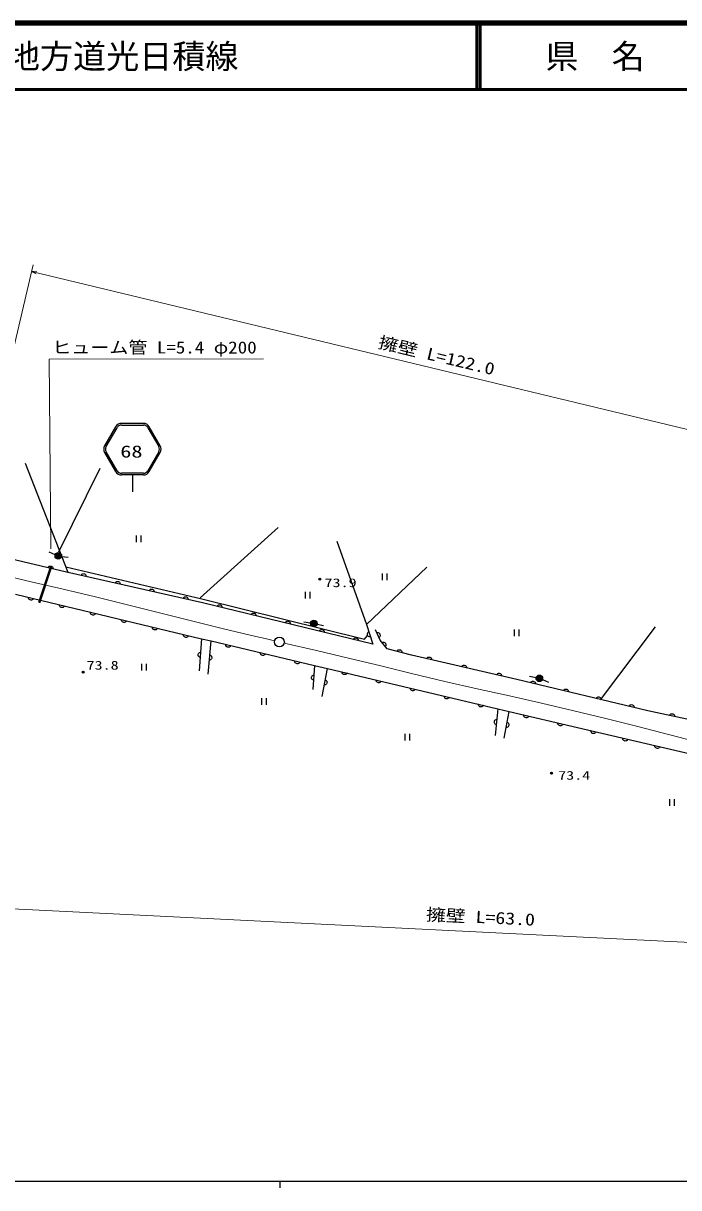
# Model space of a CAD drawing. Units: millimetres, scale not verified. Extents: x 40000 to 680000, y 20000 to 380000.
# Drawn here: x 229213 to 328262, y 204000 to 380000 of the extents above; entities that cross this region are included whole.
import ezdxf
from ezdxf.enums import TextEntityAlignment as Align

# ---------------------------------------------------------------- set-up
doc = ezdxf.new("R2010")
doc.units = ezdxf.units.MM
doc.header["$LTSCALE"] = 1000
doc.linetypes.add('CHAIN', pattern=[18.5, 12, -1.5, 3.5, -1.5])
for name, color, linetype, lineweight in [('M-BGD', 7, 'Continuous', 25), ('M-BGD-EXST', 7, 'Continuous', 25), ('M-BMK', 2, 'CHAIN', 13), ('M-BMK-SRVR', 3, 'Continuous', 25), ('M-STR-HTXT', 7, 'Continuous', 13), ('M-STR-STRC', 7, 'Continuous', 25), ('M-TTL', 2, 'Continuous', 140), ('M-TTL-BAND', 7, 'Continuous', 25), ('M-TTL-LINE', 7, 'Continuous', 50)]:
    doc.layers.add(name, color=color, linetype=linetype, lineweight=lineweight)
doc.layers.add('M-TTL-TXT', color=7, linetype='Continuous')
doc.styles.add('ＭＳ ゴシック', font='')
doc.styles.get('ＭＳ ゴシック').set_extended_font_data('MS Gothic')

# ---------------------------------------------------------------- blocks, each defined once
blk = doc.blocks.new('BUHIN1')
at = {"color": 3, "linetype": 'Continuous', "lineweight": 25}
blk.add_circle((0, 0), 746, dxfattribs=at)
blk = doc.blocks.new('BUHIN127')
at = {"color": 7, "linetype": 'Continuous', "lineweight": 25}
for p, q in [((-385, 500), (-385, -500)), ((382, -500), (382, 500))]:
    blk.add_line(p, q, dxfattribs=at)

msp = doc.modelspace()

# ---------------------------------------------------------------- linework, layer by layer
at = {"layer": 'M-BGD'}
for p, q in [((229517, 313493), (235949, 297038)), ((255942, 293178), (267734, 303791)), ((276578, 301701), (281055, 289140)), ((235761, 297058), (221045, 300470)), ((234040, 299679), (233107, 300038)), ((235002, 299429), (235992, 299288)), ((231545, 292482), (233360, 297954)), ((231735, 292419), (233550, 297891)), ((235627, 297842), (256210, 293018)), ((281055, 289140), (290192, 297788)), ((256308, 292401), (235761, 297058)), ((228027, 293712), (256145, 286952)), ((256210, 293018), (280759, 286907)), ((282039, 286138), (256308, 292401)), ((272620, 289353), (271631, 289494)), ((273604, 289178), (274582, 288968)), ((281055, 289140), (282039, 286138)), ((324712, 288758), (316390, 277749)), ((256145, 286952), (255783, 282139)), ((256145, 286952), (257594, 286642)), ((280759, 286907), (281241, 287443)), ((283125, 286759), (282453, 288312)), ((257128, 281622), (257594, 286642)), ((257594, 286642), (273224, 282915)), ((284212, 285466), (283125, 286759)), ((287887, 284482), (284212, 285466)), ((303775, 280808), (287887, 284482)), ((273224, 282915), (272965, 279293)), ((273224, 282915), (275190, 282501)), ((274362, 278258), (275190, 282501)), ((275190, 282501), (300938, 276394)), ((323606, 276084), (303775, 280808)), ((306711, 281089), (305731, 281285)), ((307666, 280805), (308594, 280434)), ((300938, 276394), (300524, 272358)), ((300938, 276394), (302646, 275980)), ((301869, 271944), (302646, 275980)), ((302646, 275980), (312945, 273548)), ((330903, 274531), (323606, 276084)), ((312945, 273548), (337114, 267907))]:
    msp.add_line(p, q, dxfattribs=at)
for points in [[(232919, 297717), (232971, 297800), (233035, 297865), (233129, 297933), (233226, 297960), (233324, 297966), (233445, 297938), (233530, 297890), (233605, 297823), (233661, 297720), (233690, 297633), (233698, 297537)], [(237940, 296565), (237991, 296647), (238055, 296713), (238149, 296782), (238245, 296809), (238343, 296816), (238464, 296788), (238549, 296740), (238625, 296674), (238681, 296571), (238711, 296484), (238720, 296388)], [(243076, 295400), (243128, 295483), (243192, 295548), (243285, 295617), (243382, 295645), (243480, 295651), (243601, 295624), (243686, 295576), (243761, 295509), (243818, 295406), (243847, 295320), (243856, 295223)], [(248213, 294236), (248264, 294318), (248328, 294384), (248422, 294453), (248518, 294480), (248616, 294487), (248737, 294459), (248823, 294411), (248898, 294345), (248954, 294242), (248984, 294155), (248993, 294059)], [(230759, 293056), (230707, 292974), (230642, 292909), (230547, 292841), (230451, 292815), (230353, 292810), (230232, 292839), (230147, 292888), (230073, 292955), (230018, 293059), (229989, 293146), (229982, 293243)], [(253349, 293071), (253401, 293154), (253465, 293219), (253558, 293288), (253655, 293316), (253753, 293322), (253874, 293295), (253959, 293247), (254034, 293180), (254091, 293077), (254121, 292991), (254130, 292894)], [(235446, 291929), (235393, 291847), (235328, 291782), (235234, 291714), (235137, 291688), (235039, 291683), (234918, 291712), (234833, 291761), (234759, 291829), (234704, 291932), (234675, 292019), (234668, 292116)], [(240132, 290802), (240079, 290720), (240014, 290656), (239920, 290588), (239823, 290562), (239725, 290556), (239605, 290585), (239520, 290635), (239445, 290702), (239390, 290806), (239362, 290893), (239354, 290989)], [(258492, 291869), (258545, 291951), (258610, 292015), (258705, 292083), (258802, 292109), (258900, 292113), (259020, 292084), (259105, 292035), (259179, 291967), (259234, 291863), (259262, 291776), (259269, 291680)], [(263638, 290616), (263691, 290698), (263756, 290763), (263851, 290830), (263948, 290856), (264046, 290861), (264166, 290832), (264251, 290782), (264325, 290715), (264380, 290611), (264408, 290524), (264416, 290427)], [(244818, 289675), (244766, 289593), (244701, 289529), (244606, 289461), (244509, 289435), (244411, 289430), (244291, 289459), (244206, 289508), (244132, 289575), (244076, 289679), (244048, 289766), (244040, 289862)], [(249504, 288549), (249452, 288467), (249387, 288402), (249292, 288334), (249196, 288308), (249098, 288303), (248977, 288332), (248892, 288381), (248818, 288448), (248763, 288552), (248734, 288639), (248727, 288736)], [(268784, 289364), (268837, 289446), (268902, 289510), (268997, 289578), (269094, 289604), (269192, 289609), (269312, 289579), (269397, 289530), (269471, 289462), (269526, 289358), (269554, 289271), (269562, 289175)], [(254191, 287422), (254138, 287340), (254073, 287275), (253979, 287208), (253882, 287181), (253784, 287176), (253663, 287205), (253579, 287254), (253504, 287322), (253449, 287425), (253421, 287513), (253413, 287609)], [(273931, 288112), (273984, 288193), (274049, 288258), (274143, 288325), (274240, 288351), (274338, 288356), (274459, 288327), (274543, 288277), (274617, 288210), (274672, 288106), (274701, 288019), (274708, 287922)], [(279077, 286859), (279130, 286941), (279195, 287005), (279289, 287073), (279386, 287099), (279484, 287104), (279605, 287074), (279689, 287025), (279764, 286958), (279819, 286854), (279847, 286766), (279854, 286670)], [(281671, 287259), (281574, 287261), (281485, 287282), (281378, 287327), (281305, 287396), (281249, 287476), (281210, 287594), (281208, 287692), (281226, 287791), (281285, 287892), (281344, 287962), (281422, 288019)], [(282630, 287903), (282727, 287910), (282818, 287897), (282929, 287862), (283008, 287800), (283071, 287725), (283120, 287612), (283132, 287514), (283123, 287414), (283073, 287308), (283021, 287233), (282948, 287169)], [(260588, 285928), (260536, 285846), (260471, 285781), (260376, 285713), (260280, 285687), (260182, 285681), (260061, 285710), (259976, 285759), (259902, 285826), (259846, 285930), (259818, 286017), (259810, 286113)], [(283412, 286419), (283503, 286453), (283593, 286467), (283709, 286465), (283803, 286429), (283885, 286375), (283964, 286280), (284003, 286190), (284023, 286092), (284006, 285975), (283977, 285888), (283926, 285806)], [(285663, 285077), (285718, 285158), (285784, 285221), (285880, 285286), (285978, 285310), (286076, 285312), (286196, 285280), (286279, 285229), (286352, 285160), (286404, 285055), (286431, 284967), (286436, 284870)], [(255934, 284147), (255844, 284186), (255770, 284239), (255688, 284322), (255647, 284413), (255626, 284509), (255635, 284632), (255670, 284724), (255725, 284808), (255818, 284879), (255900, 284921), (255994, 284944)], [(257398, 284530), (257487, 284489), (257560, 284434), (257641, 284351), (257680, 284259), (257699, 284162), (257688, 284039), (257651, 283948), (257595, 283865), (257501, 283795), (257419, 283755), (257324, 283733)], [(265798, 284686), (265745, 284604), (265681, 284539), (265586, 284471), (265490, 284445), (265392, 284439), (265271, 284468), (265186, 284517), (265112, 284584), (265056, 284688), (265028, 284775), (265020, 284871)], [(271008, 283444), (270955, 283362), (270891, 283297), (270796, 283229), (270700, 283203), (270602, 283197), (270481, 283226), (270396, 283275), (270322, 283342), (270266, 283446), (270237, 283533), (270230, 283629)], [(290145, 283960), (290197, 284042), (290261, 284107), (290355, 284176), (290452, 284203), (290550, 284209), (290671, 284181), (290756, 284133), (290831, 284066), (290887, 283963), (290916, 283876), (290925, 283780)], [(278154, 281798), (278102, 281716), (278037, 281651), (277943, 281583), (277846, 281557), (277748, 281551), (277628, 281580), (277543, 281629), (277468, 281696), (277413, 281800), (277384, 281886), (277376, 281983)], [(295441, 282735), (295493, 282817), (295558, 282883), (295651, 282951), (295748, 282978), (295846, 282984), (295967, 282956), (296052, 282908), (296127, 282841), (296183, 282738), (296212, 282651), (296221, 282555)], [(300737, 281510), (300789, 281593), (300854, 281658), (300948, 281726), (301044, 281753), (301142, 281759), (301263, 281731), (301348, 281683), (301423, 281616), (301479, 281513), (301508, 281426), (301517, 281330)], [(273066, 280705), (272976, 280743), (272902, 280797), (272820, 280879), (272778, 280970), (272757, 281066), (272766, 281190), (272800, 281281), (272854, 281366), (272948, 281437), (273029, 281480), (273123, 281503)], [(274853, 280772), (274937, 280723), (275004, 280661), (275076, 280569), (275107, 280474), (275116, 280376), (275092, 280255), (275047, 280168), (274983, 280091), (274882, 280031), (274796, 279999), (274700, 279987)], [(283304, 280577), (283251, 280495), (283187, 280430), (283092, 280362), (282996, 280335), (282898, 280330), (282777, 280359), (282692, 280407), (282618, 280474), (282562, 280578), (282533, 280665), (282525, 280762)], [(305865, 280310), (305917, 280392), (305982, 280457), (306077, 280525), (306173, 280551), (306271, 280556), (306392, 280528), (306477, 280479), (306551, 280412), (306607, 280308), (306635, 280221), (306643, 280124)], [(288453, 279356), (288401, 279273), (288336, 279209), (288242, 279140), (288145, 279114), (288047, 279109), (287927, 279137), (287842, 279186), (287767, 279253), (287712, 279357), (287683, 279444), (287675, 279540)], [(293603, 278134), (293550, 278052), (293486, 277987), (293391, 277919), (293295, 277893), (293197, 277887), (293076, 277916), (292991, 277965), (292917, 278032), (292861, 278135), (292832, 278222), (292824, 278319)], [(310823, 279129), (310875, 279211), (310940, 279276), (311034, 279344), (311131, 279370), (311229, 279375), (311350, 279347), (311435, 279298), (311509, 279231), (311564, 279127), (311593, 279040), (311601, 278944)], [(315780, 277948), (315833, 278030), (315898, 278095), (315992, 278163), (316089, 278189), (316187, 278195), (316307, 278166), (316392, 278117), (316467, 278050), (316522, 277946), (316551, 277859), (316559, 277763)], [(298752, 276913), (298700, 276831), (298635, 276766), (298541, 276698), (298444, 276671), (298346, 276666), (298226, 276694), (298141, 276743), (298066, 276810), (298011, 276914), (297982, 277001), (297974, 277097)], [(320738, 276767), (320791, 276849), (320855, 276914), (320950, 276982), (321046, 277008), (321144, 277014), (321265, 276985), (321350, 276936), (321424, 276869), (321480, 276765), (321508, 276678), (321516, 276582)], [(300690, 273978), (300602, 274019), (300529, 274075), (300449, 274160), (300410, 274252), (300392, 274348), (300405, 274472), (300442, 274562), (300499, 274645), (300595, 274714), (300677, 274753), (300772, 274774)], [(305610, 275280), (305557, 275198), (305493, 275133), (305399, 275065), (305302, 275039), (305204, 275033), (305083, 275061), (304998, 275110), (304924, 275177), (304868, 275281), (304839, 275368), (304831, 275464)], [(326864, 275391), (326914, 275474), (326977, 275540), (327070, 275611), (327166, 275639), (327264, 275647), (327385, 275621), (327471, 275574), (327547, 275509), (327605, 275407), (327636, 275321), (327646, 275224)], [(302333, 274355), (302417, 274306), (302485, 274244), (302557, 274153), (302587, 274057), (302597, 273960), (302574, 273838), (302529, 273751), (302465, 273674), (302364, 273614), (302278, 273581), (302182, 273569)], [(310759, 274064), (310707, 273982), (310642, 273917), (310548, 273849), (310452, 273822), (310354, 273817), (310233, 273845), (310148, 273894), (310073, 273961), (310018, 274065), (309989, 274151), (309981, 274248)], [(315751, 272893), (315699, 272810), (315635, 272745), (315541, 272677), (315444, 272650), (315346, 272644), (315225, 272673), (315140, 272721), (315065, 272788), (315009, 272891), (314980, 272978), (314972, 273075)], [(320585, 271765), (320533, 271682), (320469, 271617), (320374, 271549), (320278, 271522), (320180, 271516), (320059, 271544), (319974, 271593), (319899, 271660), (319843, 271763), (319814, 271850), (319806, 271946)], [(325419, 270636), (325367, 270554), (325302, 270489), (325208, 270421), (325112, 270394), (325014, 270388), (324893, 270416), (324808, 270465), (324733, 270531), (324677, 270635), (324648, 270722), (324640, 270818)]]:
    msp.add_lwpolyline(points, dxfattribs=at)
for centre, radius in [((234507, 299500), 498), ((234507, 299500), 440), ((234507, 299500), 382), ((234507, 299500), 322), ((234507, 299500), 265), ((234507, 299500), 195), ((234507, 299500), 135), ((234507, 299500), 77.5), ((234507, 299500), 15), ((273115, 289282), 498), ((273115, 289282), 440), ((273115, 289282), 382), ((273115, 289282), 322), ((273115, 289282), 265), ((273115, 289282), 195), ((273115, 289282), 135), ((273115, 289282), 77.5), ((273115, 289282), 15), ((307202, 280991), 498), ((307202, 280991), 440), ((307202, 280991), 382), ((307202, 280991), 322), ((307202, 280991), 265), ((307202, 280991), 195), ((307202, 280991), 135), ((307202, 280991), 77.5), ((307202, 280991), 15)]:
    msp.add_circle(centre, radius, dxfattribs=at)
at = {"layer": 'M-BGD-EXST'}
for centre, radius in [((274037, 295982), 150), ((274037, 295982), 131), ((274037, 295982), 112), ((274037, 295982), 93.8), ((274037, 295982), 75), ((274037, 295982), 56.3), ((274037, 295981), 37.5), ((274037, 295982), 18.8), ((238276, 281912), 150), ((238276, 281912), 131), ((238276, 281912), 112), ((238276, 281912), 93.8), ((238276, 281912), 75), ((238276, 281912), 56.3), ((238276, 281912), 37.5), ((238276, 281912), 18.8), ((309044, 266670), 150), ((309044, 266670), 131), ((309044, 266670), 112), ((309044, 266670), 93.8), ((309044, 266670), 75), ((309044, 266670), 56.3), ((309044, 266669), 37.5), ((309044, 266670), 18.8)]:
    msp.add_circle(centre, radius, dxfattribs=at)
at = {"layer": 'M-BMK'}
for points in [[(225520, 296716), (230381, 295590), (235250, 294452), (240101, 293286), (244953, 292082), (249792, 290867), (254643, 289662), (259491, 288486), (264354, 287325), (265774, 286988), (267194, 286651)], [(268655, 286308), (273512, 285178), (278375, 284034), (283224, 282868), (288081, 281680), (292933, 280519), (297807, 279410), (302675, 278324), (307551, 277222), (312409, 276091), (317265, 274914), (322100, 273693), (326935, 272436), (331762, 271194)]]:
    msp.add_lwpolyline(points, dxfattribs=at)
at = {"layer": 'M-STR-HTXT'}
for p, q in [((220930, 301848), (230701, 343480)), ((230466, 342507), (344246, 315089)), ((233376, 300589), (233119, 329211)), ((233129, 329239), (265522, 329300)), ((225472, 246255), (360316, 239553))]:
    msp.add_line(p, q, dxfattribs=at)
msp.add_lwpolyline([(231145, 342122), (230466, 342507), (231246, 342539)], dxfattribs=at)
at = {"layer": 'M-STR-STRC'}
for p, q in [((243155, 319009), (241503, 316149)), ((241728, 316019), (243380, 318879)), ((247358, 319529), (244055, 319529)), ((244055, 319269), (247358, 319269)), ((248033, 318879), (249684, 316019)), ((249910, 316149), (248258, 319009)), ((241503, 315109), (243155, 312249)), ((243380, 312379), (241728, 315239)), ((249684, 315239), (248033, 312379)), ((248258, 312249), (249910, 315109)), ((234577, 300111), (240827, 312734)), ((247358, 311989), (244055, 311989)), ((247358, 311729), (244055, 311729)), ((245706, 311729), (245706, 309167))]:
    msp.add_line(p, q, dxfattribs=at)
for centre, radius, start, end in [((244055, 318489), 1040, 90, 150), ((244055, 318489), 780, 90, 150), ((247358, 318489), 1040, 30, 90), ((247358, 318489), 780, 30, 90), ((242404, 315629), 1040, 150, 210), ((242404, 315629), 780, 150, 210), ((249009, 315629), 780, 330, 30.00002), ((249009, 315629), 1040, 330, 30), ((244055, 312769), 1040, 210, 270), ((244055, 312769), 780, 210, 270), ((247358, 312769), 780, 270, 330), ((247358, 312769), 1040, 270, 330)]:
    msp.add_arc(centre, radius, start, end, dxfattribs=at)
at = {"layer": 'M-TTL'}
msp.add_line((680000, 380000), (40000, 380000), dxfattribs=at)
at = {"layer": 'M-TTL-BAND'}
for p, q in [((40000, 205000), (579000, 205000)), ((268000, 205000), (268000, 204000))]:
    msp.add_line(p, q, dxfattribs=at)
at = {"layer": 'M-TTL-LINE'}
for p, q in [((297750, 380000), (297750, 370000)), ((298250, 380000), (298250, 370000)), ((40000, 370000), (680000, 370000))]:
    msp.add_line(p, q, dxfattribs=at)

# ---------------------------------------------------------------- block references
at = {"layer": 'M-BGD'}
for p in [(246639, 302070), (283835, 296317), (272194, 293554), (303768, 287859), (247453, 282687), (265578, 277474), (287269, 272114), (327269, 262232)]:
    msp.add_blockref('BUHIN127', p, dxfattribs=at)
at = {"layer": 'M-BMK-SRVR'}
msp.add_blockref('BUHIN1', (267924, 286479), dxfattribs=at)

# ---------------------------------------------------------------- texts
at = {"layer": 'M-BGD-EXST', "style": 'ＭＳ ゴシック', "width": 1.35}
for s, p in [('73.9', (274736, 294382)), ('73.8', (238775, 281912)), ('73.4', (310044, 265270))]:
    msp.add_text(s, height=1320, dxfattribs=at).set_placement(p, align=Align.BOTTOM_LEFT)
at = {"layer": 'M-STR-HTXT', "style": 'ＭＳ ゴシック'}
for s, rotation, width, p in [('擁壁 L=122.0', 346.5, 1.2, (282602, 330458)), ('ヒューム管 L=5.4 φ200', 359.98, 1.15, (233588, 329547)), ('擁壁 L=63.0', 357.2, 1.2, (290015, 243853))]:
    msp.add_text(s, height=1833, rotation=rotation, dxfattribs=dict(at, width=width)).set_placement(p, align=Align.BOTTOM_LEFT)
at = {"layer": 'M-STR-STRC', "style": 'ＭＳ ゴシック', "width": 1.35}
msp.add_text('68', height=1833, dxfattribs=at).set_placement((243867, 313809), align=Align.BOTTOM_LEFT)
at = {"layer": 'M-TTL-TXT', "style": 'ＭＳ ゴシック'}
msp.add_text('主要地方道光日積線', height=3666, dxfattribs=at).set_placement((216734, 375000), align=Align.MIDDLE_LEFT)
msp.add_text('県\u3000名', height=3666, dxfattribs=at).set_placement((315625, 375000), align=Align.MIDDLE_CENTER)

doc.saveas('drawing.dxf')
